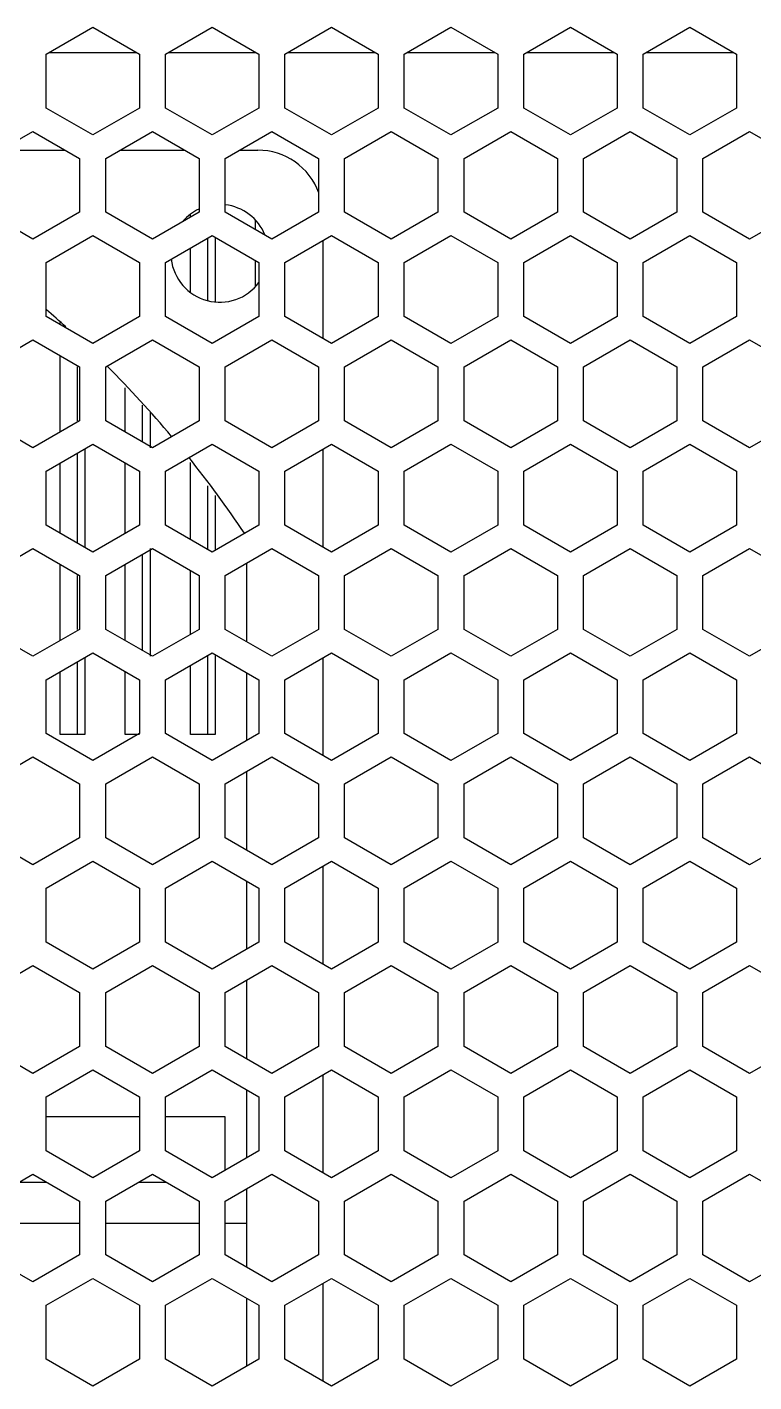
# Model space of a CAD drawing. Header units: millimetres. Extents: x 10297564 to 11610295, y -9287743 to -8409454.
# Drawn here: x 10531821 to 10532493, y -9095133 to -9093881 of the extents above; entities that cross this region are included whole.
import ezdxf

# ---------------------------------------------------------------- set-up
doc = ezdxf.new("R2010")
doc.units = ezdxf.units.MM
doc.header["$LTSCALE"] = 100
doc.layers.add('-0', color=7, linetype='Continuous')

# ---------------------------------------------------------------- blocks, each defined once
blk = doc.blocks.new('인버터 외형도')
at = {"layer": '-0', "linetype": 'Continuous'}
for p, q in [((122023.47, 40713.51), (122055.83, 40732.19)), ((122055.83, 40732.19), (122088.18, 40713.51)), ((122106.24, 40713.51), (122138.6, 40732.19)), ((122138.6, 40732.19), (122170.95, 40713.51)), ((122189.01, 40713.51), (122221.37, 40732.19)), ((122221.37, 40732.19), (122253.72, 40713.51)), ((122271.78, 40713.51), (122304.13, 40732.19)), ((122304.13, 40732.19), (122336.49, 40713.51)), ((122354.55, 40713.51), (122386.9, 40732.19)), ((122386.9, 40732.19), (122419.26, 40713.51)), ((122437.32, 40713.51), (122469.67, 40732.19)), ((122469.67, 40732.19), (122502.03, 40713.51)), ((122023.47, 40676.15), (122023.47, 40713.51)), ((122025.45, 40714.66), (122086.2, 40714.66)), ((122088.18, 40713.51), (122088.18, 40676.15)), ((122106.24, 40676.15), (122106.24, 40713.51)), ((122108.22, 40714.66), (122168.97, 40714.66)), ((122170.95, 40713.51), (122170.95, 40676.15)), ((122189.01, 40676.15), (122189.01, 40713.51)), ((122190.99, 40714.66), (122251.74, 40714.66)), ((122253.72, 40713.51), (122253.72, 40676.15)), ((122271.78, 40676.15), (122271.78, 40713.51)), ((122273.76, 40714.66), (122334.51, 40714.66)), ((122336.49, 40713.51), (122336.49, 40676.15)), ((122354.55, 40676.15), (122354.55, 40713.51)), ((122356.53, 40714.66), (122417.28, 40714.66)), ((122419.26, 40713.51), (122419.26, 40676.15)), ((122437.32, 40676.15), (122437.32, 40713.51)), ((122439.3, 40714.66), (122500.05, 40714.66)), ((122502.03, 40713.51), (122502.03, 40676.15)), ((122055.83, 40657.47), (122023.47, 40676.15)), ((122088.18, 40676.15), (122055.83, 40657.47)), ((122138.6, 40657.47), (122106.24, 40676.15)), ((122170.95, 40676.15), (122138.6, 40657.47)), ((122221.37, 40657.47), (122189.01, 40676.15)), ((122253.72, 40676.15), (122221.37, 40657.47)), ((122304.13, 40657.47), (122271.78, 40676.15)), ((122336.49, 40676.15), (122304.13, 40657.47)), ((122386.9, 40657.47), (122354.55, 40676.15)), ((122419.26, 40676.15), (122386.9, 40657.47)), ((122469.67, 40657.47), (122437.32, 40676.15)), ((122502.03, 40676.15), (122469.67, 40657.47)), ((121982.09, 40641.28), (122014.44, 40659.96)), ((122014.44, 40659.96), (122046.8, 40641.28)), ((122064.86, 40641.28), (122097.21, 40659.96)), ((122097.21, 40659.96), (122129.57, 40641.28)), ((122147.63, 40641.28), (122179.98, 40659.96)), ((122179.98, 40659.96), (122212.34, 40641.28)), ((122230.39, 40641.28), (122262.75, 40659.96)), ((122262.75, 40659.96), (122295.11, 40641.28)), ((122313.16, 40641.28), (122345.52, 40659.96)), ((122345.52, 40659.96), (122377.87, 40641.28)), ((122395.93, 40641.28), (122428.29, 40659.96)), ((122428.29, 40659.96), (122460.64, 40641.28)), ((122478.7, 40641.28), (122511.06, 40659.96)), ((122511.06, 40659.96), (122543.41, 40641.28)), ((121991.89, 40646.94), (122036.99, 40646.94)), ((122046.8, 40641.28), (122046.8, 40603.92)), ((122064.86, 40603.92), (122064.86, 40641.28)), ((122074.66, 40646.94), (122119.76, 40646.94)), ((122129.57, 40641.28), (122129.57, 40603.92)), ((122147.63, 40603.92), (122147.63, 40641.28)), ((122157.43, 40646.94), (122170.2, 40646.94)), ((122212.34, 40641.28), (122212.34, 40603.92)), ((122230.39, 40603.92), (122230.39, 40641.28)), ((122295.11, 40641.28), (122295.11, 40603.92)), ((122313.16, 40603.92), (122313.16, 40641.28)), ((122377.87, 40641.28), (122377.87, 40603.92)), ((122395.93, 40603.92), (122395.93, 40641.28)), ((122460.64, 40641.28), (122460.64, 40603.92)), ((122478.7, 40603.92), (122478.7, 40641.28)), ((122014.44, 40585.24), (121982.09, 40603.92)), ((122046.8, 40603.92), (122014.44, 40585.24)), ((122097.21, 40585.24), (122064.86, 40603.92)), ((122129.57, 40603.92), (122097.21, 40585.24)), ((122123.54, 40600.44), (122123.54, 40602.43)), ((122179.98, 40585.24), (122147.63, 40603.92)), ((122212.34, 40603.92), (122179.98, 40585.24)), ((122262.75, 40585.24), (122230.39, 40603.92)), ((122295.11, 40603.92), (122262.75, 40585.24)), ((122345.52, 40585.24), (122313.16, 40603.92)), ((122377.87, 40603.92), (122345.52, 40585.24)), ((122428.29, 40585.24), (122395.93, 40603.92)), ((122460.64, 40603.92), (122428.29, 40585.24)), ((122511.06, 40585.24), (122478.7, 40603.92)), ((122543.41, 40603.92), (122511.06, 40585.24)), ((122168.69, 40591.76), (122168.69, 40597.93)), ((122023.47, 40569.04), (122055.83, 40587.72)), ((122055.83, 40587.72), (122088.18, 40569.04)), ((122106.24, 40569.04), (122138.6, 40587.72)), ((122135.58, 40542.91), (122135.58, 40585.98)), ((122138.6, 40587.72), (122170.95, 40569.04)), ((122140.78, 40586.46), (122140.78, 40542.08)), ((122189.01, 40569.04), (122221.37, 40587.72)), ((122215.35, 40584.25), (122215.35, 40516.48)), ((122221.37, 40587.72), (122253.72, 40569.04)), ((122271.78, 40569.04), (122304.13, 40587.72)), ((122304.13, 40587.72), (122336.49, 40569.04)), ((122354.55, 40569.04), (122386.9, 40587.72)), ((122386.9, 40587.72), (122419.26, 40569.04)), ((122437.32, 40569.04), (122469.67, 40587.72)), ((122469.67, 40587.72), (122502.03, 40569.04)), ((122123.54, 40548.48), (122123.54, 40579.03)), ((122023.47, 40531.68), (122023.47, 40569.04)), ((122088.18, 40569.04), (122088.18, 40531.68)), ((122106.24, 40531.68), (122106.24, 40569.04)), ((122168.69, 40552.99), (122168.69, 40570.35)), ((122170.95, 40569.04), (122170.95, 40531.68)), ((122189.01, 40531.68), (122189.01, 40569.04)), ((122253.72, 40569.04), (122253.72, 40531.68)), ((122271.78, 40531.68), (122271.78, 40569.04)), ((122336.49, 40569.04), (122336.49, 40531.68)), ((122354.55, 40531.68), (122354.55, 40569.04)), ((122419.26, 40569.04), (122419.26, 40531.68)), ((122437.32, 40531.68), (122437.32, 40569.04)), ((122502.03, 40569.04), (122502.03, 40531.68)), ((122055.83, 40513), (122023.47, 40531.68)), ((122033.25, 40526.04), (122033.25, 40527.53)), ((122088.18, 40531.68), (122055.83, 40513)), ((122138.6, 40513), (122106.24, 40531.68)), ((122170.95, 40531.68), (122138.6, 40513)), ((122221.37, 40513), (122189.01, 40531.68)), ((122253.72, 40531.68), (122221.37, 40513)), ((122304.13, 40513), (122271.78, 40531.68)), ((122336.49, 40531.68), (122304.13, 40513)), ((122386.9, 40513), (122354.55, 40531.68)), ((122419.26, 40531.68), (122386.9, 40513)), ((122469.67, 40513), (122437.32, 40531.68)), ((122502.03, 40531.68), (122469.67, 40513)), ((121982.09, 40496.81), (122014.44, 40515.49)), ((122014.44, 40515.49), (122046.8, 40496.81)), ((122064.86, 40496.81), (122097.21, 40515.49)), ((122097.21, 40515.49), (122129.57, 40496.81)), ((122147.63, 40496.81), (122179.98, 40515.49)), ((122179.98, 40515.49), (122212.34, 40496.81)), ((122230.39, 40496.81), (122262.75, 40515.49)), ((122262.75, 40515.49), (122295.11, 40496.81)), ((122313.16, 40496.81), (122345.52, 40515.49)), ((122345.52, 40515.49), (122377.87, 40496.81)), ((122395.93, 40496.81), (122428.29, 40515.49)), ((122428.29, 40515.49), (122460.64, 40496.81)), ((122478.7, 40496.81), (122511.06, 40515.49)), ((122511.06, 40515.49), (122543.41, 40496.81)), ((122033.25, 40451.63), (122033.25, 40504.63)), ((122045.29, 40459.45), (122045.29, 40496.81)), ((122046.8, 40496.81), (122046.8, 40459.45)), ((122064.86, 40459.45), (122064.86, 40496.81)), ((122129.57, 40496.81), (122129.57, 40459.45)), ((122147.63, 40459.45), (122147.63, 40496.81)), ((122212.34, 40496.81), (122212.34, 40459.45)), ((122230.39, 40459.45), (122230.39, 40496.81)), ((122295.11, 40496.81), (122295.11, 40459.45)), ((122313.16, 40459.45), (122313.16, 40496.81)), ((122377.87, 40496.81), (122377.87, 40459.45)), ((122395.93, 40459.45), (122395.93, 40496.81)), ((122460.64, 40496.81), (122460.64, 40459.45)), ((122478.7, 40459.45), (122478.7, 40496.81)), ((122078.4, 40451.63), (122078.4, 40482.38)), ((122090.44, 40444.68), (122090.44, 40470.34)), ((122095.63, 40465.15), (122095.63, 40440.77)), ((122014.44, 40440.77), (121982.09, 40459.45)), ((122046.8, 40459.45), (122014.44, 40440.77)), ((122097.21, 40440.77), (122064.86, 40459.45)), ((122129.57, 40459.45), (122097.21, 40440.77)), ((122179.98, 40440.77), (122147.63, 40459.45)), ((122212.34, 40459.45), (122179.98, 40440.77)), ((122262.75, 40440.77), (122230.39, 40459.45)), ((122295.11, 40459.45), (122262.75, 40440.77)), ((122345.52, 40440.77), (122313.16, 40459.45)), ((122377.87, 40459.45), (122345.52, 40440.77)), ((122428.29, 40440.77), (122395.93, 40459.45)), ((122460.64, 40459.45), (122428.29, 40440.77)), ((122511.06, 40440.77), (122478.7, 40459.45)), ((122543.41, 40459.45), (122511.06, 40440.77)), ((122023.47, 40424.57), (122055.83, 40443.25)), ((122055.83, 40443.25), (122088.18, 40424.57)), ((122106.24, 40424.57), (122138.6, 40443.25)), ((122138.6, 40443.25), (122170.95, 40424.57)), ((122189.01, 40424.57), (122221.37, 40443.25)), ((122221.37, 40443.25), (122253.72, 40424.57)), ((122271.78, 40424.57), (122304.13, 40443.25)), ((122304.13, 40443.25), (122336.49, 40424.57)), ((122354.55, 40424.57), (122386.9, 40443.25)), ((122386.9, 40443.25), (122419.26, 40424.57)), ((122437.32, 40424.57), (122469.67, 40443.25)), ((122469.67, 40443.25), (122502.03, 40424.57)), ((122045.29, 40374.62), (122045.29, 40437.17)), ((122050.48, 40440.17), (122050.48, 40371.62)), ((122215.35, 40439.78), (122215.35, 40372.01)), ((122023.47, 40387.21), (122023.47, 40424.57)), ((122033.25, 40381.57), (122033.25, 40430.22)), ((122078.4, 40381.56), (122078.4, 40430.22)), ((122088.18, 40424.57), (122088.18, 40387.21)), ((122106.24, 40387.21), (122106.24, 40424.57)), ((122123.54, 40377.22), (122123.54, 40430.46)), ((122170.95, 40424.57), (122170.95, 40387.21)), ((122189.01, 40387.21), (122189.01, 40424.57)), ((122253.72, 40424.57), (122253.72, 40387.21)), ((122271.78, 40387.21), (122271.78, 40424.57)), ((122336.49, 40424.57), (122336.49, 40387.21)), ((122354.55, 40387.21), (122354.55, 40424.57)), ((122419.26, 40424.57), (122419.26, 40387.21)), ((122437.32, 40387.21), (122437.32, 40424.57)), ((122502.03, 40424.57), (122502.03, 40387.21)), ((122135.58, 40370.27), (122135.58, 40414.41)), ((122140.78, 40407.6), (122140.78, 40369.79)), ((122055.83, 40368.53), (122023.47, 40387.21)), ((122088.18, 40387.21), (122055.83, 40368.53)), ((122138.6, 40368.53), (122106.24, 40387.21)), ((122170.95, 40387.21), (122138.6, 40368.53)), ((122221.37, 40368.53), (122189.01, 40387.21)), ((122253.72, 40387.21), (122221.37, 40368.53)), ((122304.13, 40368.53), (122271.78, 40387.21)), ((122336.49, 40387.21), (122304.13, 40368.53)), ((122386.9, 40368.53), (122354.55, 40387.21)), ((122419.26, 40387.21), (122386.9, 40368.53)), ((122469.67, 40368.53), (122437.32, 40387.21)), ((122502.03, 40387.21), (122469.67, 40368.53)), ((121982.09, 40352.34), (122014.44, 40371.02)), ((122014.44, 40371.02), (122046.8, 40352.34)), ((122064.86, 40352.34), (122097.21, 40371.02)), ((122095.63, 40371.02), (122095.63, 40296.3)), ((122097.21, 40371.02), (122129.57, 40352.34)), ((122147.63, 40352.34), (122179.98, 40371.02)), ((122179.98, 40371.02), (122212.34, 40352.34)), ((122230.39, 40352.34), (122262.75, 40371.02)), ((122262.75, 40371.02), (122295.11, 40352.34)), ((122313.16, 40352.34), (122345.52, 40371.02)), ((122345.52, 40371.02), (122377.87, 40352.34)), ((122395.93, 40352.34), (122428.29, 40371.02)), ((122428.29, 40371.02), (122460.64, 40352.34)), ((122478.7, 40352.34), (122511.06, 40371.02)), ((122511.06, 40371.02), (122543.41, 40352.34)), ((122033.25, 40307.16), (122033.25, 40360.16)), ((122078.4, 40307.16), (122078.4, 40360.16)), ((122090.44, 40300.21), (122090.44, 40367.11)), ((122162.67, 40306.29), (122162.67, 40361.03)), ((122045.29, 40314.98), (122045.29, 40352.34)), ((122046.8, 40352.34), (122046.8, 40314.98)), ((122064.86, 40314.98), (122064.86, 40352.34)), ((122123.54, 40311.5), (122123.54, 40355.82)), ((122129.57, 40352.34), (122129.57, 40314.98)), ((122147.63, 40314.98), (122147.63, 40352.34)), ((122212.34, 40352.34), (122212.34, 40314.98)), ((122230.39, 40314.98), (122230.39, 40352.34)), ((122295.11, 40352.34), (122295.11, 40314.98)), ((122313.16, 40314.98), (122313.16, 40352.34)), ((122377.87, 40352.34), (122377.87, 40314.98)), ((122395.93, 40314.98), (122395.93, 40352.34)), ((122460.64, 40352.34), (122460.64, 40314.98)), ((122478.7, 40314.98), (122478.7, 40352.34)), ((122014.44, 40296.3), (121982.09, 40314.98)), ((122046.8, 40314.98), (122014.44, 40296.3)), ((122097.21, 40296.3), (122064.86, 40314.98)), ((122129.57, 40314.98), (122097.21, 40296.3)), ((122179.98, 40296.3), (122147.63, 40314.98)), ((122212.34, 40314.98), (122179.98, 40296.3)), ((122262.75, 40296.3), (122230.39, 40314.98)), ((122295.11, 40314.98), (122262.75, 40296.3)), ((122345.52, 40296.3), (122313.16, 40314.98)), ((122377.87, 40314.98), (122345.52, 40296.3)), ((122428.29, 40296.3), (122395.93, 40314.98)), ((122460.64, 40314.98), (122428.29, 40296.3)), ((122511.06, 40296.3), (122478.7, 40314.98)), ((122543.41, 40314.98), (122511.06, 40296.3)), ((122023.47, 40280.1), (122055.83, 40298.78)), ((122045.29, 40242.12), (122045.29, 40292.7)), ((122050.48, 40295.7), (122050.48, 40242.12)), ((122055.83, 40298.78), (122088.18, 40280.1)), ((122106.24, 40280.1), (122138.6, 40298.78)), ((122135.58, 40242.12), (122135.58, 40297.04)), ((122138.6, 40298.78), (122170.95, 40280.1)), ((122140.78, 40297.52), (122140.78, 40242.12)), ((122189.01, 40280.1), (122221.37, 40298.78)), ((122215.35, 40295.31), (122215.35, 40227.54)), ((122221.37, 40298.78), (122253.72, 40280.1)), ((122271.78, 40280.1), (122304.13, 40298.78)), ((122304.13, 40298.78), (122336.49, 40280.1)), ((122354.55, 40280.1), (122386.9, 40298.78)), ((122386.9, 40298.78), (122419.26, 40280.1)), ((122437.32, 40280.1), (122469.67, 40298.78)), ((122469.67, 40298.78), (122502.03, 40280.1)), ((122033.25, 40242.12), (122033.25, 40285.75)), ((122078.4, 40242.12), (122078.4, 40285.75)), ((122123.54, 40242.12), (122123.54, 40290.09)), ((122162.67, 40237.96), (122162.67, 40284.88)), ((122023.47, 40242.74), (122023.47, 40280.1)), ((122088.18, 40280.1), (122088.18, 40242.74)), ((122106.24, 40242.74), (122106.24, 40280.1)), ((122170.95, 40280.1), (122170.95, 40242.74)), ((122189.01, 40242.74), (122189.01, 40280.1)), ((122253.72, 40280.1), (122253.72, 40242.74)), ((122271.78, 40242.74), (122271.78, 40280.1)), ((122336.49, 40280.1), (122336.49, 40242.74)), ((122354.55, 40242.74), (122354.55, 40280.1)), ((122419.26, 40280.1), (122419.26, 40242.74)), ((122437.32, 40242.74), (122437.32, 40280.1)), ((122502.03, 40280.1), (122502.03, 40242.74)), ((122055.83, 40224.06), (122023.47, 40242.74)), ((122050.48, 40242.12), (122033.25, 40242.12)), ((122088.18, 40242.74), (122055.83, 40224.06)), ((122088.18, 40242.12), (122078.4, 40242.12)), ((122138.6, 40224.06), (122106.24, 40242.74)), ((122140.78, 40242.12), (122123.54, 40242.12)), ((122170.95, 40242.74), (122138.6, 40224.06)), ((122221.37, 40224.06), (122189.01, 40242.74)), ((122253.72, 40242.74), (122221.37, 40224.06)), ((122304.13, 40224.06), (122271.78, 40242.74)), ((122336.49, 40242.74), (122304.13, 40224.06)), ((122386.9, 40224.06), (122354.55, 40242.74)), ((122419.26, 40242.74), (122386.9, 40224.06)), ((122469.67, 40224.06), (122437.32, 40242.74)), ((122502.03, 40242.74), (122469.67, 40224.06)), ((121982.09, 40207.87), (122014.44, 40226.55)), ((122014.44, 40226.55), (122046.8, 40207.87)), ((122064.86, 40207.87), (122097.21, 40226.55)), ((122097.21, 40226.55), (122129.57, 40207.87)), ((122147.63, 40207.87), (122179.98, 40226.55)), ((122179.98, 40226.55), (122212.34, 40207.87)), ((122230.39, 40207.87), (122262.75, 40226.55)), ((122262.75, 40226.55), (122295.11, 40207.87)), ((122313.16, 40207.87), (122345.52, 40226.55)), ((122345.52, 40226.55), (122377.87, 40207.87)), ((122395.93, 40207.87), (122428.29, 40226.55)), ((122428.29, 40226.55), (122460.64, 40207.87)), ((122478.7, 40207.87), (122511.06, 40226.55)), ((122511.06, 40226.55), (122543.41, 40207.87)), ((122162.67, 40161.82), (122162.67, 40216.56)), ((122046.8, 40207.87), (122046.8, 40170.51)), ((122064.86, 40170.51), (122064.86, 40207.87)), ((122129.57, 40207.87), (122129.57, 40170.51)), ((122147.63, 40170.51), (122147.63, 40207.87)), ((122212.34, 40207.87), (122212.34, 40170.51)), ((122230.39, 40170.51), (122230.39, 40207.87)), ((122295.11, 40207.87), (122295.11, 40170.51)), ((122313.16, 40170.51), (122313.16, 40207.87)), ((122377.87, 40207.87), (122377.87, 40170.51)), ((122395.93, 40170.51), (122395.93, 40207.87)), ((122460.64, 40207.87), (122460.64, 40170.51)), ((122478.7, 40170.51), (122478.7, 40207.87)), ((122014.44, 40151.83), (121982.09, 40170.51)), ((122046.8, 40170.51), (122014.44, 40151.83)), ((122097.21, 40151.83), (122064.86, 40170.51)), ((122129.57, 40170.51), (122097.21, 40151.83)), ((122179.98, 40151.83), (122147.63, 40170.51)), ((122212.34, 40170.51), (122179.98, 40151.83)), ((122262.75, 40151.83), (122230.39, 40170.51)), ((122295.11, 40170.51), (122262.75, 40151.83)), ((122345.52, 40151.83), (122313.16, 40170.51)), ((122377.87, 40170.51), (122345.52, 40151.83)), ((122428.29, 40151.83), (122395.93, 40170.51)), ((122460.64, 40170.51), (122428.29, 40151.83)), ((122511.06, 40151.83), (122478.7, 40170.51)), ((122543.41, 40170.51), (122511.06, 40151.83)), ((122023.47, 40135.63), (122055.83, 40154.31)), ((122055.83, 40154.31), (122088.18, 40135.63)), ((122106.24, 40135.63), (122138.6, 40154.31)), ((122138.6, 40154.31), (122170.95, 40135.63)), ((122189.01, 40135.63), (122221.37, 40154.31)), ((122221.37, 40154.31), (122253.72, 40135.63)), ((122271.78, 40135.63), (122304.13, 40154.31)), ((122304.13, 40154.31), (122336.49, 40135.63)), ((122354.55, 40135.63), (122386.9, 40154.31)), ((122386.9, 40154.31), (122419.26, 40135.63)), ((122437.32, 40135.63), (122469.67, 40154.31)), ((122469.67, 40154.31), (122502.03, 40135.63)), ((122215.35, 40150.84), (122215.35, 40083.07)), ((122023.47, 40098.27), (122023.47, 40135.63)), ((122088.18, 40135.63), (122088.18, 40098.27)), ((122106.24, 40098.27), (122106.24, 40135.63)), ((122162.67, 40093.49), (122162.67, 40140.41)), ((122170.95, 40135.63), (122170.95, 40098.27)), ((122189.01, 40098.27), (122189.01, 40135.63)), ((122253.72, 40135.63), (122253.72, 40098.27)), ((122271.78, 40098.27), (122271.78, 40135.63)), ((122336.49, 40135.63), (122336.49, 40098.27)), ((122354.55, 40098.27), (122354.55, 40135.63)), ((122419.26, 40135.63), (122419.26, 40098.27)), ((122437.32, 40098.27), (122437.32, 40135.63)), ((122502.03, 40135.63), (122502.03, 40098.27)), ((122055.83, 40079.59), (122023.47, 40098.27)), ((122088.18, 40098.27), (122055.83, 40079.59)), ((122138.6, 40079.59), (122106.24, 40098.27)), ((122170.95, 40098.27), (122138.6, 40079.59)), ((122221.37, 40079.59), (122189.01, 40098.27)), ((122253.72, 40098.27), (122221.37, 40079.59)), ((122304.13, 40079.59), (122271.78, 40098.27)), ((122336.49, 40098.27), (122304.13, 40079.59)), ((122386.9, 40079.59), (122354.55, 40098.27)), ((122419.26, 40098.27), (122386.9, 40079.59)), ((122469.67, 40079.59), (122437.32, 40098.27)), ((122502.03, 40098.27), (122469.67, 40079.59)), ((121982.09, 40063.4), (122014.44, 40082.08)), ((122014.44, 40082.08), (122046.8, 40063.4)), ((122064.86, 40063.4), (122097.21, 40082.08)), ((122097.21, 40082.08), (122129.57, 40063.4)), ((122147.63, 40063.4), (122179.98, 40082.08)), ((122179.98, 40082.08), (122212.34, 40063.4)), ((122230.39, 40063.4), (122262.75, 40082.08)), ((122262.75, 40082.08), (122295.11, 40063.4)), ((122313.16, 40063.4), (122345.52, 40082.08)), ((122345.52, 40082.08), (122377.87, 40063.4)), ((122395.93, 40063.4), (122428.29, 40082.08)), ((122428.29, 40082.08), (122460.64, 40063.4)), ((122478.7, 40063.4), (122511.06, 40082.08)), ((122511.06, 40082.08), (122543.41, 40063.4)), ((122162.67, 40017.35), (122162.67, 40072.09)), ((122046.8, 40063.4), (122046.8, 40026.04)), ((122064.86, 40026.04), (122064.86, 40063.4)), ((122129.57, 40063.4), (122129.57, 40026.04)), ((122147.63, 40026.04), (122147.63, 40063.4)), ((122212.34, 40063.4), (122212.34, 40026.04)), ((122230.39, 40026.04), (122230.39, 40063.4)), ((122295.11, 40063.4), (122295.11, 40026.04)), ((122313.16, 40026.04), (122313.16, 40063.4)), ((122377.87, 40063.4), (122377.87, 40026.04)), ((122395.93, 40026.04), (122395.93, 40063.4)), ((122460.64, 40063.4), (122460.64, 40026.04)), ((122478.7, 40026.04), (122478.7, 40063.4)), ((122014.44, 40007.36), (121982.09, 40026.04)), ((122046.8, 40026.04), (122014.44, 40007.36)), ((122097.21, 40007.36), (122064.86, 40026.04)), ((122129.57, 40026.04), (122097.21, 40007.36)), ((122179.98, 40007.36), (122147.63, 40026.04)), ((122212.34, 40026.04), (122179.98, 40007.36)), ((122262.75, 40007.36), (122230.39, 40026.04)), ((122295.11, 40026.04), (122262.75, 40007.36)), ((122345.52, 40007.36), (122313.16, 40026.04)), ((122377.87, 40026.04), (122345.52, 40007.36)), ((122428.29, 40007.36), (122395.93, 40026.04)), ((122460.64, 40026.04), (122428.29, 40007.36)), ((122511.06, 40007.36), (122478.7, 40026.04)), ((122543.41, 40026.04), (122511.06, 40007.36)), ((122023.47, 39991.16), (122055.83, 40009.84)), ((122055.83, 40009.84), (122088.18, 39991.16)), ((122106.24, 39991.16), (122138.6, 40009.84)), ((122138.6, 40009.84), (122170.95, 39991.16)), ((122189.01, 39991.16), (122221.37, 40009.84)), ((122215.35, 40006.37), (122215.35, 39938.6)), ((122221.37, 40009.84), (122253.72, 39991.16)), ((122271.78, 39991.16), (122304.13, 40009.84)), ((122304.13, 40009.84), (122336.49, 39991.16)), ((122354.55, 39991.16), (122386.9, 40009.84)), ((122386.9, 40009.84), (122419.26, 39991.16)), ((122437.32, 39991.16), (122469.67, 40009.84)), ((122469.67, 40009.84), (122502.03, 39991.16)), ((122162.67, 39949.02), (122162.67, 39995.94)), ((122023.47, 39953.8), (122023.47, 39991.16)), ((122088.18, 39991.16), (122088.18, 39953.8)), ((122106.24, 39953.8), (122106.24, 39991.16)), ((122170.95, 39991.16), (122170.95, 39953.8)), ((122189.01, 39953.8), (122189.01, 39991.16)), ((122253.72, 39991.16), (122253.72, 39953.8)), ((122271.78, 39953.8), (122271.78, 39991.16)), ((122336.49, 39991.16), (122336.49, 39953.8)), ((122354.55, 39953.8), (122354.55, 39991.16)), ((122419.26, 39991.16), (122419.26, 39953.8)), ((122437.32, 39953.8), (122437.32, 39991.16)), ((122502.03, 39991.16), (122502.03, 39953.8)), ((122088.18, 39977.26), (122023.47, 39977.26)), ((122147.63, 39977.26), (122106.24, 39977.26)), ((122147.63, 39940.33), (122147.63, 39977.26)), ((122055.83, 39935.12), (122023.47, 39953.8)), ((122088.18, 39953.8), (122055.83, 39935.12)), ((122138.6, 39935.12), (122106.24, 39953.8)), ((122170.95, 39953.8), (122138.6, 39935.12)), ((122221.37, 39935.12), (122189.01, 39953.8)), ((122253.72, 39953.8), (122221.37, 39935.12)), ((122304.13, 39935.12), (122271.78, 39953.8)), ((122336.49, 39953.8), (122304.13, 39935.12)), ((122386.9, 39935.12), (122354.55, 39953.8)), ((122419.26, 39953.8), (122386.9, 39935.12)), ((122469.67, 39935.12), (122437.32, 39953.8)), ((122502.03, 39953.8), (122469.67, 39935.12)), ((121982.09, 39918.93), (122014.44, 39937.61)), ((122014.44, 39937.61), (122046.8, 39918.93)), ((122064.86, 39918.93), (122097.21, 39937.61)), ((122097.21, 39937.61), (122129.57, 39918.93)), ((122147.63, 39918.93), (122179.98, 39937.61)), ((122179.98, 39937.61), (122212.34, 39918.93)), ((122230.39, 39918.93), (122262.75, 39937.61)), ((122262.75, 39937.61), (122295.11, 39918.93)), ((122313.16, 39918.93), (122345.52, 39937.61)), ((122345.52, 39937.61), (122377.87, 39918.93)), ((122395.93, 39918.93), (122428.29, 39937.61)), ((122428.29, 39937.61), (122460.64, 39918.93)), ((122478.7, 39918.93), (122511.06, 39937.61)), ((122511.06, 39937.61), (122543.41, 39918.93)), ((122004.92, 39932.11), (122023.96, 39932.11)), ((122087.69, 39932.11), (122106.73, 39932.11)), ((122162.67, 39872.88), (122162.67, 39927.62)), ((122046.8, 39918.93), (122046.8, 39881.57)), ((122064.86, 39881.57), (122064.86, 39918.93)), ((122129.57, 39918.93), (122129.57, 39881.57)), ((122147.63, 39881.57), (122147.63, 39918.93)), ((122212.34, 39918.93), (122212.34, 39881.57)), ((122230.39, 39881.57), (122230.39, 39918.93)), ((122295.11, 39918.93), (122295.11, 39881.57)), ((122313.16, 39881.57), (122313.16, 39918.93)), ((122377.87, 39918.93), (122377.87, 39881.57)), ((122395.93, 39881.57), (122395.93, 39918.93)), ((122460.64, 39918.93), (122460.64, 39881.57)), ((122478.7, 39881.57), (122478.7, 39918.93)), ((121982.09, 39903.52), (122046.8, 39903.52)), ((122064.86, 39903.52), (122129.57, 39903.52)), ((122147.63, 39903.52), (122162.67, 39903.52)), ((122014.44, 39862.89), (121982.09, 39881.57)), ((122046.8, 39881.57), (122014.44, 39862.89)), ((122097.21, 39862.89), (122064.86, 39881.57)), ((122129.57, 39881.57), (122097.21, 39862.89)), ((122179.98, 39862.89), (122147.63, 39881.57)), ((122212.34, 39881.57), (122179.98, 39862.89)), ((122262.75, 39862.89), (122230.39, 39881.57)), ((122295.11, 39881.57), (122262.75, 39862.89)), ((122345.52, 39862.89), (122313.16, 39881.57)), ((122377.87, 39881.57), (122345.52, 39862.89)), ((122428.29, 39862.89), (122395.93, 39881.57)), ((122460.64, 39881.57), (122428.29, 39862.89)), ((122511.06, 39862.89), (122478.7, 39881.57)), ((122543.41, 39881.57), (122511.06, 39862.89)), ((122023.47, 39846.69), (122055.83, 39865.37)), ((122055.83, 39865.37), (122088.18, 39846.69)), ((122106.24, 39846.69), (122138.6, 39865.37)), ((122138.6, 39865.37), (122170.95, 39846.69)), ((122189.01, 39846.69), (122221.37, 39865.37)), ((122215.35, 39861.9), (122215.35, 39794.13)), ((122221.37, 39865.37), (122253.72, 39846.69)), ((122271.78, 39846.69), (122304.13, 39865.37)), ((122304.13, 39865.37), (122336.49, 39846.69)), ((122354.55, 39846.69), (122386.9, 39865.37)), ((122386.9, 39865.37), (122419.26, 39846.69)), ((122437.32, 39846.69), (122469.67, 39865.37)), ((122469.67, 39865.37), (122502.03, 39846.69)), ((122162.67, 39804.55), (122162.67, 39851.47)), ((122023.47, 39809.33), (122023.47, 39846.69)), ((122088.18, 39846.69), (122088.18, 39809.33)), ((122106.24, 39809.33), (122106.24, 39846.69)), ((122170.95, 39846.69), (122170.95, 39809.33)), ((122189.01, 39809.33), (122189.01, 39846.69)), ((122253.72, 39846.69), (122253.72, 39809.33)), ((122271.78, 39809.33), (122271.78, 39846.69)), ((122336.49, 39846.69), (122336.49, 39809.33)), ((122354.55, 39809.33), (122354.55, 39846.69)), ((122419.26, 39846.69), (122419.26, 39809.33)), ((122437.32, 39809.33), (122437.32, 39846.69)), ((122502.03, 39846.69), (122502.03, 39809.33)), ((122055.83, 39790.65), (122023.47, 39809.33)), ((122088.18, 39809.33), (122055.83, 39790.65)), ((122138.6, 39790.65), (122106.24, 39809.33)), ((122170.95, 39809.33), (122138.6, 39790.65)), ((122221.37, 39790.65), (122189.01, 39809.33)), ((122253.72, 39809.33), (122221.37, 39790.65)), ((122304.13, 39790.65), (122271.78, 39809.33)), ((122336.49, 39809.33), (122304.13, 39790.65)), ((122386.9, 39790.65), (122354.55, 39809.33)), ((122419.26, 39809.33), (122386.9, 39790.65)), ((122469.67, 39790.65), (122437.32, 39809.33)), ((122502.03, 39809.33), (122469.67, 39790.65))]:
    blk.add_line(p, q, dxfattribs=at)
for centre, radius, start, end in [((122170.2, 40601.79), 45.15, 20.05854, 90), ((122143.86, 40575.46), 33.86, 115.2961, 138.34914), ((122143.86, 40575.46), 33.86, 22.23648, 83.54718), ((122143.86, 40575.46), 33.86, 186.7938, 323.27696), ((121523.09, 39954.69), 767.5, 47.94014, 49.28483), ((121523.09, 39954.69), 767.5, 40.06002, 44.97224), ((121523.09, 39954.69), 767.5, 33.7868, 38.66683)]:
    blk.add_arc(centre, radius, start, end, dxfattribs=at)

msp = doc.modelspace()

# ---------------------------------------------------------------- block references
at = {"xscale": 1.333333333333333, "yscale": 1.333333333333333, "zscale": 1.333333333333333}
msp.add_blockref('인버터 외형도', (10369140.6, -9148191), dxfattribs=at)

doc.saveas('drawing.dxf')
